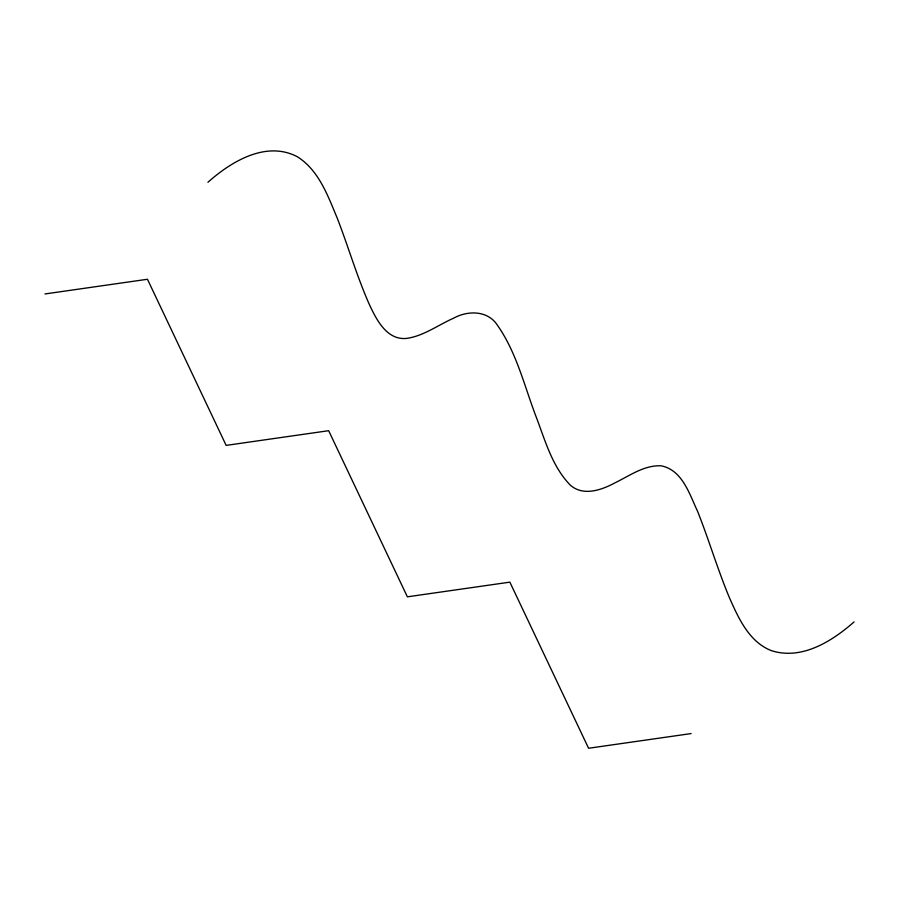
<?xml version="1.0" encoding="UTF-8"?>
<svg xmlns="http://www.w3.org/2000/svg" width="899" height="899" viewBox="0 0 899 899"><rect width="100%" height="100%" fill="white"/><g stroke="black" fill="none" stroke-linecap="round" stroke-linejoin="round"><path stroke-width="1.35" d="M207.916 182.283C231.313 161.438 266.239 140.334 297.468 156.808C318.92 170.405 327.854 195.813 337.237 218.12C348.228 246.472 356.723 275.779 368.972 303.648C376.13 319.078 386.604 340.676 406.955 338.372C424.036 335.776 438.161 324.977 453.658 318.156C467.705 310.425 487.472 310.234 497.181 324.887C516.24 351.857 524.027 384.716 535.523 415.214C544.873 439.353 551.772 466.154 570.337 485.168C583.395 496.608 601.712 489.989 615.085 482.785C629.738 475.717 644.178 464.963 661.203 465.828C682.408 470.008 689.511 494.248 697.59 511.34C708.985 539.996 717.672 569.663 729.595 598.105C738.663 618.478 749.17 641.942 771.387 650.651C801.762 660.394 832.013 641.324 854.05 621.928M44.95 293.951L147.458 279.263L226.155 445.387L328.663 430.7L407.371 596.824L509.868 582.147L588.575 748.26L691.084 733.584"/></g></svg>
